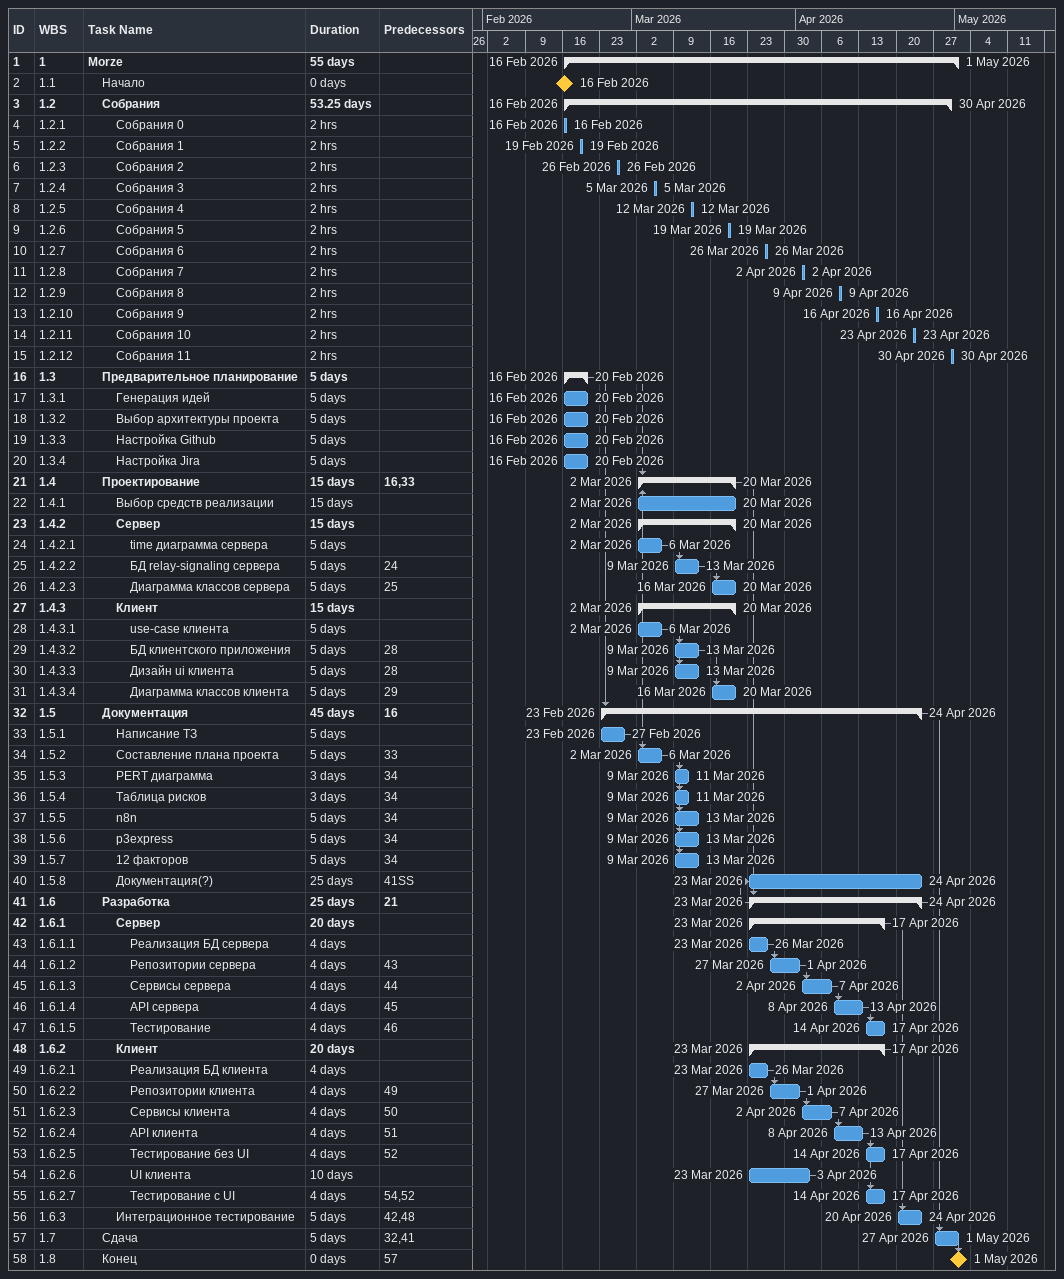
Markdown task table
| ID | WBS | Task | Duration | Start | Finish | Predecessors |
|---|---|---|---|---|---|---|
| 1 | 1 | **Morze** | 55d | 2026-02-16 | 2026-05-01 |  |
| 2 | 1.1 | Начало | 0d | 2026-02-16 | 2026-02-16 |  |
| 3 | 1.2 | **Собрания** | 53.25d | 2026-02-16 | 2026-04-30 |  |
| 4 | 1.2.1 | Собрания 0 | 2h | 2026-02-16 | 2026-02-16 |  |
| 5 | 1.2.2 | Собрания 1 | 2h | 2026-02-19 | 2026-02-19 |  |
| 6 | 1.2.3 | Собрания 2 | 2h | 2026-02-26 | 2026-02-26 |  |
| 7 | 1.2.4 | Собрания 3 | 2h | 2026-03-05 | 2026-03-05 |  |
| 8 | 1.2.5 | Собрания 4 | 2h | 2026-03-12 | 2026-03-12 |  |
| 9 | 1.2.6 | Собрания 5 | 2h | 2026-03-19 | 2026-03-19 |  |
| 10 | 1.2.7 | Собрания 6 | 2h | 2026-03-26 | 2026-03-26 |  |
| 11 | 1.2.8 | Собрания 7 | 2h | 2026-04-02 | 2026-04-02 |  |
| 12 | 1.2.9 | Собрания 8 | 2h | 2026-04-09 | 2026-04-09 |  |
| 13 | 1.2.10 | Собрания 9 | 2h | 2026-04-16 | 2026-04-16 |  |
| 14 | 1.2.11 | Собрания 10 | 2h | 2026-04-23 | 2026-04-23 |  |
| 15 | 1.2.12 | Собрания 11 | 2h | 2026-04-30 | 2026-04-30 |  |
| 16 | 1.3 | **Предварительное планирование** | 5d | 2026-02-16 | 2026-02-20 |  |
| 17 | 1.3.1 | Генерация идей | 5d | 2026-02-16 | 2026-02-20 |  |
| 18 | 1.3.2 | Выбор архитектуры проекта | 5d | 2026-02-16 | 2026-02-20 |  |
| 19 | 1.3.3 | Настройка Github | 5d | 2026-02-16 | 2026-02-20 |  |
| 20 | 1.3.4 | Настройка Jira | 5d | 2026-02-16 | 2026-02-20 |  |
| 21 | 1.4 | **Проектирование** | 15d | 2026-03-02 | 2026-03-20 | 16, 33 |
| 22 | 1.4.1 | Выбор средств реализации | 15d | 2026-03-02 | 2026-03-20 |  |
| 23 | 1.4.2 | **Сервер** | 15d | 2026-03-02 | 2026-03-20 |  |
| 24 | 1.4.2.1 | time диаграмма сервера | 5d | 2026-03-02 | 2026-03-06 |  |
| 25 | 1.4.2.2 | БД relay-signaling сервера | 5d | 2026-03-09 | 2026-03-13 | 24 |
| 26 | 1.4.2.3 | Диаграмма классов сервера | 5d | 2026-03-16 | 2026-03-20 | 25 |
| 27 | 1.4.3 | **Клиент** | 15d | 2026-03-02 | 2026-03-20 |  |
| 28 | 1.4.3.1 | use-case клиента | 5d | 2026-03-02 | 2026-03-06 |  |
| 29 | 1.4.3.2 | БД клиентского приложения | 5d | 2026-03-09 | 2026-03-13 | 28 |
| 30 | 1.4.3.3 | Дизайн ui клиента | 5d | 2026-03-09 | 2026-03-13 | 28 |
| 31 | 1.4.3.4 | Диаграмма классов клиента | 5d | 2026-03-16 | 2026-03-20 | 29 |
| 32 | 1.5 | **Документация** | 45d | 2026-02-23 | 2026-04-24 | 16 |
| 33 | 1.5.1 | Написание ТЗ | 5d | 2026-02-23 | 2026-02-27 |  |
| 34 | 1.5.2 | Составление плана проекта | 5d | 2026-03-02 | 2026-03-06 | 33 |
| 35 | 1.5.3 | PERT диаграмма | 3d | 2026-03-09 | 2026-03-11 | 34 |
| 36 | 1.5.4 | Таблица рисков | 3d | 2026-03-09 | 2026-03-11 | 34 |
| 37 | 1.5.5 | n8n | 5d | 2026-03-09 | 2026-03-13 | 34 |
| 38 | 1.5.6 | p3express | 5d | 2026-03-09 | 2026-03-13 | 34 |
| 39 | 1.5.7 | 12 факторов | 5d | 2026-03-09 | 2026-03-13 | 34 |
| 40 | 1.5.8 | Документация(?) | 25d | 2026-03-23 | 2026-04-24 | 41SS |
| 41 | 1.6 | **Разработка** | 25d | 2026-03-23 | 2026-04-24 | 21 |
| 42 | 1.6.1 | **Сервер** | 20d | 2026-03-23 | 2026-04-17 |  |
| 43 | 1.6.1.1 | Реализация БД сервера | 4d | 2026-03-23 | 2026-03-26 |  |
| 44 | 1.6.1.2 | Репозитории сервера | 4d | 2026-03-27 | 2026-04-01 | 43 |
| 45 | 1.6.1.3 | Сервисы сервера | 4d | 2026-04-02 | 2026-04-07 | 44 |
| 46 | 1.6.1.4 | API сервера | 4d | 2026-04-08 | 2026-04-13 | 45 |
| 47 | 1.6.1.5 | Тестирование | 4d | 2026-04-14 | 2026-04-17 | 46 |
| 48 | 1.6.2 | **Клиент** | 20d | 2026-03-23 | 2026-04-17 |  |
| 49 | 1.6.2.1 | Реализация БД клиента | 4d | 2026-03-23 | 2026-03-26 |  |
| 50 | 1.6.2.2 | Репозитории клиента | 4d | 2026-03-27 | 2026-04-01 | 49 |
| 51 | 1.6.2.3 | Сервисы клиента | 4d | 2026-04-02 | 2026-04-07 | 50 |
| 52 | 1.6.2.4 | API клиента | 4d | 2026-04-08 | 2026-04-13 | 51 |
| 53 | 1.6.2.5 | Тестирование без UI | 4d | 2026-04-14 | 2026-04-17 | 52 |
| 54 | 1.6.2.6 | UI клиента | 10d | 2026-03-23 | 2026-04-03 |  |
| 55 | 1.6.2.7 | Тестирование с UI | 4d | 2026-04-14 | 2026-04-17 | 54, 52 |
| 56 | 1.6.3 | Интеграционное тестирование | 5d | 2026-04-20 | 2026-04-24 | 42, 48 |
| 57 | 1.7 | Сдача | 5d | 2026-04-27 | 2026-05-01 | 32, 41 |
| 58 | 1.8 | Конец | 0d | 2026-05-01 | 2026-05-01 | 57 |
